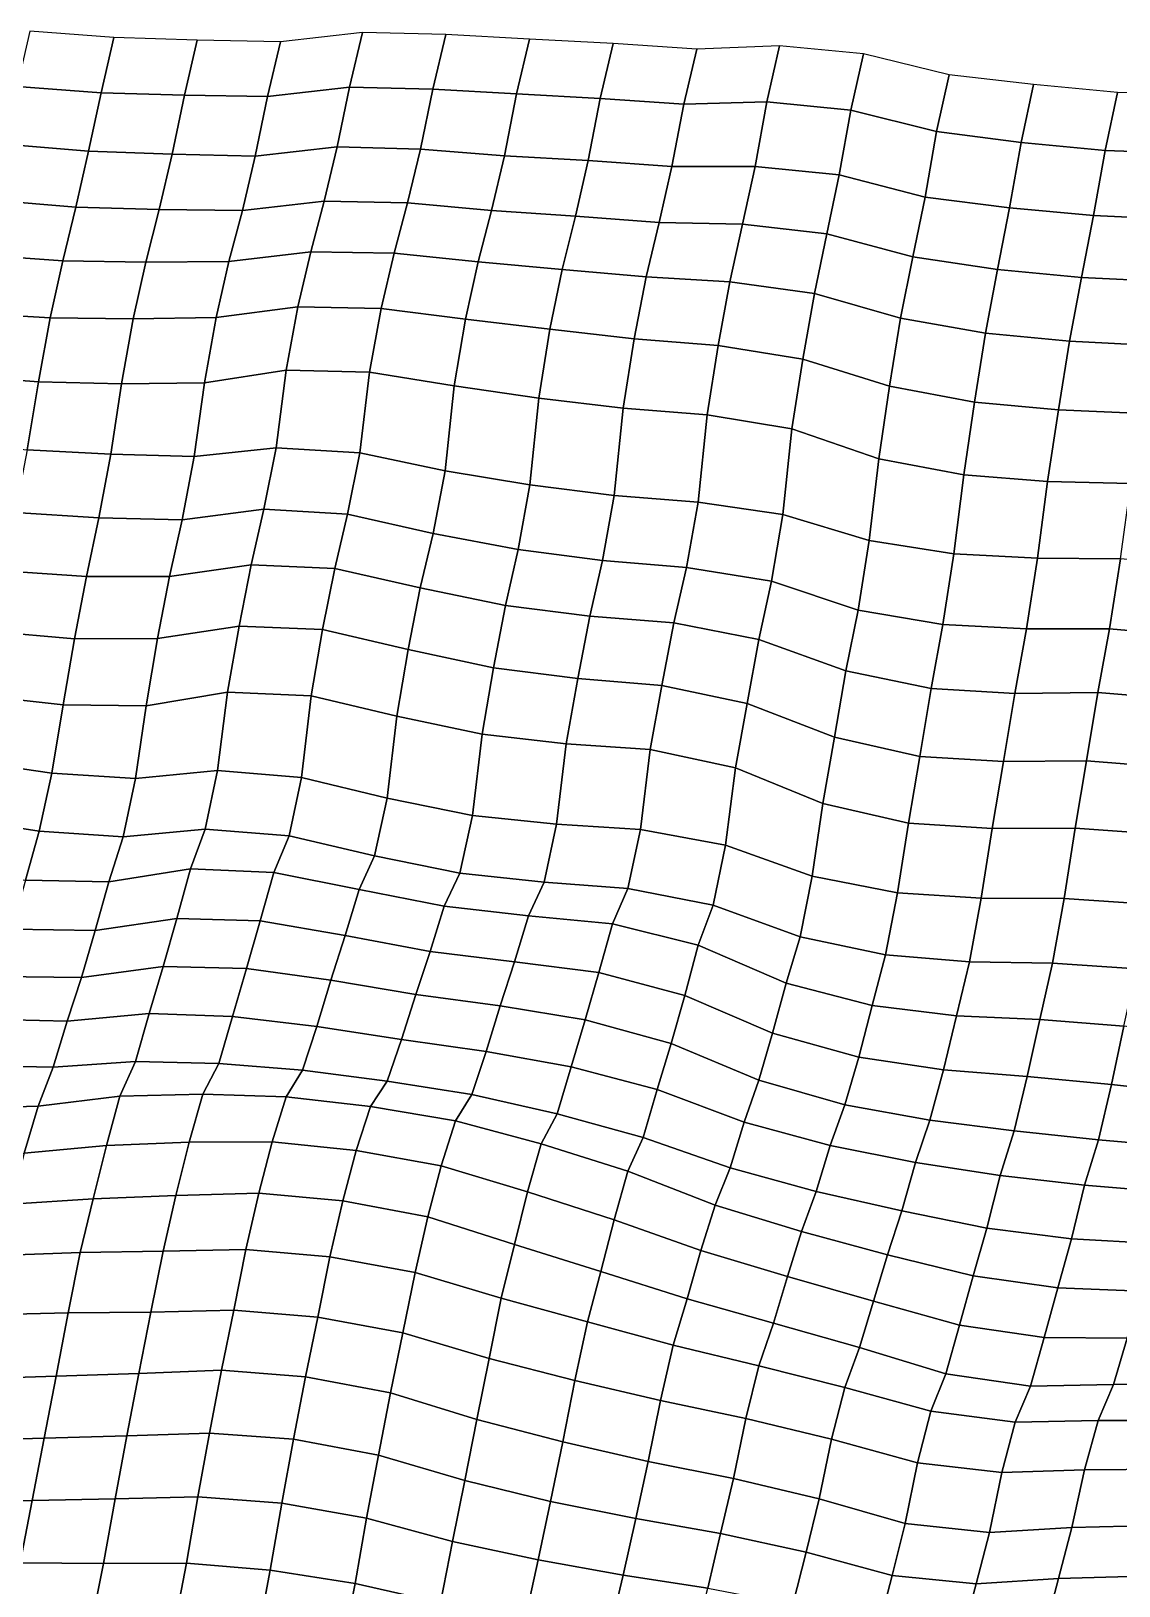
# Model space of a CAD drawing. Header units: metres. Extents: x -7.8 to 5.5, y -4.8 to 2.7.
# Drawn here: x 0.813 to 2.717, y -0.231 to 2.489 of the extents above; entities that cross this region are included whole.
import ezdxf

# ---------------------------------------------------------------- set-up
doc = ezdxf.new("R2010")
doc.units = ezdxf.units.M

msp = doc.modelspace()

# ---------------------------------------------------------------- linework, layer by layer
at = {"layer": 'C2'}
for points in [[(0.81152, 2.48943, -13.23538), (0.78904, 2.39262, -13.12531), (0.9358, 2.3814, -13.1055), (0.95829, 2.47809, -13.21567)], [(0.95829, 2.47809, -13.21567), (0.9358, 2.3814, -13.1055), (1.08168, 2.3772, -13.07938), (1.10418, 2.47378, -13.18965)], [(1.24991, 2.47079, -13.16245), (1.22728, 2.3752, -13.05129), (1.37063, 2.39122, -13.00703), (1.3932, 2.48725, -13.1178)], [(1.3932, 2.48725, -13.1178), (1.37063, 2.39122, -13.00703), (1.51637, 2.38812, -12.97993), (1.539, 2.48371, -13.09108)], [(1.539, 2.48371, -13.09108), (1.51637, 2.38812, -12.97993), (1.66281, 2.37942, -12.95785), (1.68537, 2.47556, -13.06852)], [(1.68537, 2.47556, -13.06852), (1.66281, 2.37942, -12.95785), (1.80913, 2.37171, -12.93489), (1.83169, 2.46785, -13.04555)], [(1.10418, 2.47378, -13.18965), (1.08168, 2.3772, -13.07938), (1.22728, 2.3752, -13.05129), (1.24991, 2.47079, -13.16245)], [(1.83169, 2.46785, -13.04555), (1.80913, 2.37171, -12.93489), (1.95573, 2.3618, -12.91389), (1.97831, 2.45772, -13.02476)], [(1.97831, 2.45772, -13.02476), (1.95573, 2.3618, -12.91389), (2.10063, 2.3654, -12.88078), (2.12295, 2.46341, -12.98977)], [(2.12295, 2.46341, -12.98977), (2.10063, 2.3654, -12.88078), (2.2478, 2.35088, -12.86393), (2.27, 2.44988, -12.97203)], [(2.27, 2.44988, -12.97203), (2.2478, 2.35088, -12.86393), (2.39781, 2.31361, -12.86749), (2.41994, 2.41316, -12.9751)], [(2.41994, 2.41316, -12.9751), (2.39781, 2.31361, -12.86749), (2.54556, 2.29448, -12.85478), (2.56747, 2.39578, -12.96081)], [(2.56747, 2.39578, -12.96081), (2.54556, 2.29448, -12.85478), (2.69267, 2.28039, -12.83753), (2.71452, 2.38225, -12.94307)], [(0.78904, 2.39262, -13.12531), (0.76713, 2.29132, -13.01928), (0.91401, 2.2791, -13.00036), (0.9358, 2.3814, -13.1055)], [(0.9358, 2.3814, -13.1055), (0.91401, 2.2791, -13.00036), (1.06001, 2.27391, -12.97512), (1.08168, 2.3772, -13.07938)], [(1.08168, 2.3772, -13.07938), (1.06001, 2.27391, -12.97512), (1.20578, 2.2706, -12.94822), (1.22728, 2.3752, -13.05129)], [(1.22728, 2.3752, -13.05129), (1.20578, 2.2706, -12.94822), (1.34909, 2.28694, -12.90366), (1.37063, 2.39122, -13.00703)], [(1.37063, 2.39122, -13.00703), (1.34909, 2.28694, -12.90366), (1.49498, 2.28264, -12.87764), (1.51637, 2.38812, -12.97993)], [(1.51637, 2.38812, -12.97993), (1.49498, 2.28264, -12.87764), (1.64175, 2.2713, -12.85793), (1.66281, 2.37942, -12.95785)], [(1.66281, 2.37942, -12.95785), (1.64175, 2.2713, -12.85793), (1.78816, 2.26293, -12.83556), (1.80913, 2.37171, -12.93489)], [(1.80913, 2.37171, -12.93489), (1.78816, 2.26293, -12.83556), (1.93482, 2.25247, -12.81506), (1.95573, 2.3618, -12.91389)], [(2.71452, 2.38225, -12.94307), (2.69267, 2.28039, -12.83753), (2.83865, 2.27543, -12.8121), (2.86033, 2.3786, -12.91646)], [(1.95573, 2.3618, -12.91389), (1.93482, 2.25247, -12.81506), (2.08017, 2.25245, -12.7852), (2.10063, 2.3654, -12.88078)], [(2.10063, 2.3654, -12.88078), (2.08017, 2.25245, -12.7852), (2.22736, 2.23782, -12.76844), (2.2478, 2.35088, -12.86393)], [(2.2478, 2.35088, -12.86393), (2.22736, 2.23782, -12.76844), (2.37755, 2.19912, -12.77329), (2.39781, 2.31361, -12.86749)], [(2.39781, 2.31361, -12.86749), (2.37755, 2.19912, -12.77329), (2.52524, 2.18043, -12.76018), (2.54556, 2.29448, -12.85478)], [(0.76713, 2.29132, -13.01928), (0.74475, 2.19374, -12.90989), (0.89162, 2.18164, -12.89087), (0.91401, 2.2791, -13.00036)], [(1.20578, 2.2706, -12.94822), (1.1831, 2.17544, -12.83666), (1.32638, 2.19201, -12.79191), (1.34909, 2.28694, -12.90366)], [(1.34909, 2.28694, -12.90366), (1.32638, 2.19201, -12.79191), (1.47215, 2.18869, -12.765), (1.49498, 2.28264, -12.87764)], [(2.54556, 2.29448, -12.85478), (2.52524, 2.18043, -12.76018), (2.6723, 2.16678, -12.74254), (2.69267, 2.28039, -12.83753)], [(0.91401, 2.2791, -13.00036), (0.89162, 2.18164, -12.89087), (1.03753, 2.17722, -12.86495), (1.06001, 2.27391, -12.97512)], [(1.06001, 2.27391, -12.97512), (1.03753, 2.17722, -12.86495), (1.1831, 2.17544, -12.83666), (1.20578, 2.2706, -12.94822)], [(1.49498, 2.28264, -12.87764), (1.47215, 2.18869, -12.765), (1.61913, 2.17571, -12.74677), (1.64175, 2.2713, -12.85793)], [(1.64175, 2.2713, -12.85793), (1.61913, 2.17571, -12.74677), (1.76575, 2.16558, -12.72598), (1.78816, 2.26293, -12.83556)], [(1.78816, 2.26293, -12.83556), (1.76575, 2.16558, -12.72598), (1.91247, 2.15468, -12.70587), (1.93482, 2.25247, -12.81506)], [(2.69267, 2.28039, -12.83753), (2.6723, 2.16678, -12.74254), (2.81852, 2.15984, -12.71889), (2.83865, 2.27543, -12.8121)], [(1.93482, 2.25247, -12.81506), (1.91247, 2.15468, -12.70587), (2.05821, 2.15158, -12.67877), (2.08017, 2.25245, -12.7852)], [(2.08017, 2.25245, -12.7852), (2.05821, 2.15158, -12.67877), (2.20567, 2.13475, -12.66399), (2.22736, 2.23782, -12.76844)], [(2.22736, 2.23782, -12.76844), (2.20567, 2.13475, -12.66399), (2.35608, 2.0943, -12.67041), (2.37755, 2.19912, -12.77329)], [(0.74475, 2.19374, -12.90989), (0.72218, 2.09771, -12.79913), (0.86879, 2.08769, -12.77823), (0.89162, 2.18164, -12.89087)], [(0.89162, 2.18164, -12.89087), (0.86879, 2.08769, -12.77823), (1.01443, 2.08536, -12.75044), (1.03753, 2.17722, -12.86495)], [(1.03753, 2.17722, -12.86495), (1.01443, 2.08536, -12.75044), (1.15964, 2.08655, -12.71949), (1.1831, 2.17544, -12.83666)], [(1.1831, 2.17544, -12.83666), (1.15964, 2.08655, -12.71949), (1.30292, 2.10311, -12.67474), (1.32638, 2.19201, -12.79191)], [(1.32638, 2.19201, -12.79191), (1.30292, 2.10311, -12.67474), (1.44854, 2.10101, -12.64674), (1.47215, 2.18869, -12.765)], [(1.47215, 2.18869, -12.765), (1.44854, 2.10101, -12.64674), (1.59577, 2.08593, -12.63039), (1.61913, 2.17571, -12.74677)], [(2.37755, 2.19912, -12.77329), (2.35608, 2.0943, -12.67041), (2.50417, 2.07242, -12.66016), (2.52524, 2.18043, -12.76018)], [(2.52524, 2.18043, -12.76018), (2.50417, 2.07242, -12.66016), (2.65128, 2.05833, -12.64292), (2.6723, 2.16678, -12.74254)], [(1.61913, 2.17571, -12.74677), (1.59577, 2.08593, -12.63039), (1.74282, 2.0724, -12.61265), (1.76575, 2.16558, -12.72598)], [(1.76575, 2.16558, -12.72598), (1.74282, 2.0724, -12.61265), (1.88981, 2.0593, -12.59452), (1.91247, 2.15468, -12.70587)], [(1.91247, 2.15468, -12.70587), (1.88981, 2.0593, -12.59452), (2.03621, 2.05093, -12.57214), (2.05821, 2.15158, -12.67877)], [(2.05821, 2.15158, -12.67877), (2.03621, 2.05093, -12.57214), (2.18417, 2.03015, -12.56091), (2.20567, 2.13475, -12.66399)], [(2.6723, 2.16678, -12.74254), (2.65128, 2.05833, -12.64292), (2.79753, 2.05117, -12.61946), (2.81852, 2.15984, -12.71889)], [(2.20567, 2.13475, -12.66399), (2.18417, 2.03015, -12.56091), (2.33489, 1.98717, -12.5696), (2.35608, 2.0943, -12.67041)], [(0.72218, 2.09771, -12.79913), (0.70026, 1.99651, -12.693), (0.84674, 1.98748, -12.67122), (0.86879, 2.08769, -12.77823)], [(1.15964, 2.08655, -12.71949), (1.13735, 1.98821, -12.6108), (1.28038, 2.00686, -12.56417), (1.30292, 2.10311, -12.67474)], [(1.30292, 2.10311, -12.67474), (1.28038, 2.00686, -12.56417), (1.42605, 2.00431, -12.53657), (1.44854, 2.10101, -12.64674)], [(1.44854, 2.10101, -12.64674), (1.42605, 2.00431, -12.53657), (1.57378, 1.98528, -12.52376), (1.59577, 2.08593, -12.63039)], [(0.86879, 2.08769, -12.77823), (0.84674, 1.98748, -12.67122), (0.99227, 1.98603, -12.64263), (1.01443, 2.08536, -12.75044)], [(1.01443, 2.08536, -12.75044), (0.99227, 1.98603, -12.64263), (1.13735, 1.98821, -12.6108), (1.15964, 2.08655, -12.71949)], [(1.59577, 2.08593, -12.63039), (1.57378, 1.98528, -12.52376), (1.72134, 1.96769, -12.50967), (1.74282, 2.0724, -12.61265)], [(1.74282, 2.0724, -12.61265), (1.72134, 1.96769, -12.50967), (1.86874, 1.95129, -12.4945), (1.88981, 2.0593, -12.59452)], [(2.35608, 2.0943, -12.67041), (2.33489, 1.98717, -12.5696), (2.48351, 1.96111, -12.56311), (2.50417, 2.07242, -12.66016)], [(2.50417, 2.07242, -12.66016), (2.48351, 1.96111, -12.56311), (2.63065, 1.94681, -12.54606), (2.65128, 2.05833, -12.64292)], [(1.88981, 2.0593, -12.59452), (1.86874, 1.95129, -12.4945), (2.01557, 1.93952, -12.47518), (2.03621, 2.05093, -12.57214)], [(2.03621, 2.05093, -12.57214), (2.01557, 1.93952, -12.47518), (2.1639, 1.91566, -12.46671), (2.18417, 2.03015, -12.56091)], [(2.65128, 2.05833, -12.64292), (2.63065, 1.94681, -12.54606), (2.77693, 1.93943, -12.5228), (2.79753, 2.05117, -12.61946)], [(2.18417, 2.03015, -12.56091), (2.1639, 1.91566, -12.46671), (2.31518, 1.86829, -12.47935), (2.33489, 1.98717, -12.5696)], [(0.70026, 1.99651, -12.693), (0.6794, 1.88675, -12.59456), (0.82616, 1.87552, -12.57475), (0.84674, 1.98748, -12.67122)], [(0.84674, 1.98748, -12.67122), (0.82616, 1.87552, -12.57475), (0.97189, 1.87253, -12.54755), (0.99227, 1.98603, -12.64263)], [(0.99227, 1.98603, -12.64263), (0.97189, 1.87253, -12.54755), (1.11702, 1.87427, -12.5161), (1.13735, 1.98821, -12.6108)], [(1.13735, 1.98821, -12.6108), (1.11702, 1.87427, -12.5161), (1.2596, 1.89644, -12.46632), (1.28038, 2.00686, -12.56417)], [(1.28038, 2.00686, -12.56417), (1.2596, 1.89644, -12.46632), (1.40544, 1.89257, -12.43991), (1.42605, 2.00431, -12.53657)], [(1.42605, 2.00431, -12.53657), (1.40544, 1.89257, -12.43991), (1.55381, 1.86849, -12.43163), (1.57378, 1.98528, -12.52376)], [(2.33489, 1.98717, -12.5696), (2.31518, 1.86829, -12.47935), (2.46406, 1.84014, -12.47472), (2.48351, 1.96111, -12.56311)], [(1.57378, 1.98528, -12.52376), (1.55381, 1.86849, -12.43163), (1.70186, 1.84693, -12.42109), (1.72134, 1.96769, -12.50967)], [(1.72134, 1.96769, -12.50967), (1.70186, 1.84693, -12.42109), (1.84938, 1.82955, -12.40681), (1.86874, 1.95129, -12.4945)], [(2.48351, 1.96111, -12.56311), (2.46406, 1.84014, -12.47472), (2.6111, 1.82661, -12.45698), (2.63065, 1.94681, -12.54606)], [(1.86874, 1.95129, -12.4945), (1.84938, 1.82955, -12.40681), (1.9962, 1.81789, -12.38739), (2.01557, 1.93952, -12.47518)], [(2.01557, 1.93952, -12.47518), (1.9962, 1.81789, -12.38739), (2.14463, 1.79326, -12.37961), (2.1639, 1.91566, -12.46671)], [(2.63065, 1.94681, -12.54606), (2.6111, 1.82661, -12.45698), (2.75724, 1.82032, -12.43274), (2.77693, 1.93943, -12.5228)], [(2.1639, 1.91566, -12.46671), (2.14463, 1.79326, -12.37961), (2.2965, 1.74116, -12.39649), (2.31518, 1.86829, -12.47935)], [(0.6794, 1.88675, -12.59456), (0.65924, 1.77149, -12.50105), (0.80645, 1.75663, -12.48449), (0.82616, 1.87552, -12.57475)], [(1.11702, 1.87427, -12.5161), (1.09859, 1.74516, -12.43502), (1.24205, 1.7603, -12.39154), (1.2596, 1.89644, -12.46632)], [(1.2596, 1.89644, -12.46632), (1.24205, 1.7603, -12.39154), (1.38852, 1.75138, -12.36966), (1.40544, 1.89257, -12.43991)], [(1.40544, 1.89257, -12.43991), (1.38852, 1.75138, -12.36966), (1.53776, 1.72027, -12.3677), (1.55381, 1.86849, -12.43163)], [(0.82616, 1.87552, -12.57475), (0.80645, 1.75663, -12.48449), (0.95274, 1.74914, -12.46133), (0.97189, 1.87253, -12.54755)], [(0.97189, 1.87253, -12.54755), (0.95274, 1.74914, -12.46133), (1.09859, 1.74516, -12.43502), (1.11702, 1.87427, -12.5161)], [(1.55381, 1.86849, -12.43163), (1.53776, 1.72027, -12.3677), (1.68621, 1.69553, -12.36002), (1.70186, 1.84693, -12.42109)], [(2.31518, 1.86829, -12.47935), (2.2965, 1.74116, -12.39649), (2.44537, 1.71302, -12.39186), (2.46406, 1.84014, -12.47472)], [(1.70186, 1.84693, -12.42109), (1.68621, 1.69553, -12.36002), (1.83389, 1.67694, -12.34682), (1.84938, 1.82955, -12.40681)], [(1.84938, 1.82955, -12.40681), (1.83389, 1.67694, -12.34682), (1.9807, 1.66528, -12.32741), (1.9962, 1.81789, -12.38739)], [(2.46406, 1.84014, -12.47472), (2.44537, 1.71302, -12.39186), (2.59214, 1.70168, -12.37215), (2.6111, 1.82661, -12.45698)], [(2.6111, 1.82661, -12.45698), (2.59214, 1.70168, -12.37215), (2.73795, 1.69803, -12.34554), (2.75724, 1.82032, -12.43274)], [(1.9962, 1.81789, -12.38739), (1.9807, 1.66528, -12.32741), (2.12876, 1.64361, -12.31697), (2.14463, 1.79326, -12.37961)], [(2.14463, 1.79326, -12.37961), (2.12876, 1.64361, -12.31697), (2.27984, 1.59789, -12.32812), (2.2965, 1.74116, -12.39649)], [(0.80645, 1.75663, -12.48449), (0.78558, 1.64698, -12.38595), (0.93206, 1.63795, -12.36417), (0.95274, 1.74914, -12.46133)], [(0.95274, 1.74914, -12.46133), (0.93206, 1.63795, -12.36417), (1.07784, 1.63452, -12.33736), (1.09859, 1.74516, -12.43502)], [(1.09859, 1.74516, -12.43502), (1.07784, 1.63452, -12.33736), (1.22091, 1.65284, -12.29103), (1.24205, 1.7603, -12.39154)], [(1.24205, 1.7603, -12.39154), (1.22091, 1.65284, -12.29103), (1.36735, 1.64414, -12.26896), (1.38852, 1.75138, -12.36966)], [(1.38852, 1.75138, -12.36966), (1.36735, 1.64414, -12.26896), (1.51689, 1.61061, -12.26916), (1.53776, 1.72027, -12.3677)], [(2.2965, 1.74116, -12.39649), (2.27984, 1.59789, -12.32812), (2.42806, 1.57491, -12.31886), (2.44537, 1.71302, -12.39186)], [(1.53776, 1.72027, -12.3677), (1.51689, 1.61061, -12.26916), (1.66577, 1.58247, -12.26454), (1.68621, 1.69553, -12.36002)], [(1.68621, 1.69553, -12.36002), (1.66577, 1.58247, -12.26454), (1.8135, 1.56344, -12.25173), (1.83389, 1.67694, -12.34682)], [(2.44537, 1.71302, -12.39186), (2.42806, 1.57491, -12.31886), (2.57435, 1.56741, -12.2957), (2.59214, 1.70168, -12.37215)], [(2.59214, 1.70168, -12.37215), (2.57435, 1.56741, -12.2957), (2.71986, 1.56618, -12.26692), (2.73795, 1.69803, -12.34554)], [(1.83389, 1.67694, -12.34682), (1.8135, 1.56344, -12.25173), (1.96041, 1.551, -12.23301), (1.9807, 1.66528, -12.32741)], [(1.9807, 1.66528, -12.32741), (1.96041, 1.551, -12.23301), (2.10879, 1.52681, -12.22484), (2.12876, 1.64361, -12.31697)], [(0.78558, 1.64698, -12.38595), (0.76371, 1.54534, -12.28022), (0.9103, 1.53543, -12.25923), (0.93206, 1.63795, -12.36417)], [(0.93206, 1.63795, -12.36417), (0.9103, 1.53543, -12.25923), (1.05566, 1.53541, -12.22936), (1.07784, 1.63452, -12.33736)], [(1.07784, 1.63452, -12.33736), (1.05566, 1.53541, -12.22936), (1.19851, 1.55538, -12.18155), (1.22091, 1.65284, -12.29103)], [(1.22091, 1.65284, -12.29103), (1.19851, 1.55538, -12.18155), (1.34464, 1.54921, -12.15721), (1.36735, 1.64414, -12.26896)], [(1.36735, 1.64414, -12.26896), (1.34464, 1.54921, -12.15721), (1.49421, 1.51546, -12.15761), (1.51689, 1.61061, -12.26916)], [(2.12876, 1.64361, -12.31697), (2.10879, 1.52681, -12.22484), (2.26048, 1.47615, -12.24043), (2.27984, 1.59789, -12.32812)], [(1.51689, 1.61061, -12.26916), (1.49421, 1.51546, -12.15761), (1.64343, 1.48457, -12.15545), (1.66577, 1.58247, -12.26454)], [(1.66577, 1.58247, -12.26454), (1.64343, 1.48457, -12.15545), (1.79114, 1.46576, -12.14245), (1.8135, 1.56344, -12.25173)], [(2.27984, 1.59789, -12.32812), (2.26048, 1.47615, -12.24043), (2.40898, 1.45097, -12.23314), (2.42806, 1.57491, -12.31886)], [(1.05566, 1.53541, -12.22936), (1.03469, 1.42652, -12.13013), (1.17734, 1.44814, -12.08084), (1.19851, 1.55538, -12.18155)], [(1.19851, 1.55538, -12.18155), (1.17734, 1.44814, -12.08084), (1.32341, 1.44241, -12.0561), (1.34464, 1.54921, -12.15721)], [(1.8135, 1.56344, -12.25173), (1.79114, 1.46576, -12.14245), (1.93796, 1.45398, -12.12313), (1.96041, 1.551, -12.23301)], [(1.96041, 1.551, -12.23301), (1.93796, 1.45398, -12.12313), (2.08695, 1.42496, -12.1193), (2.10879, 1.52681, -12.22484)], [(2.42806, 1.57491, -12.31886), (2.40898, 1.45097, -12.23314), (2.55526, 1.44359, -12.20988), (2.57435, 1.56741, -12.2957)], [(2.57435, 1.56741, -12.2957), (2.55526, 1.44359, -12.20988), (2.70057, 1.44389, -12.17972), (2.71986, 1.56618, -12.26692)], [(2.71986, 1.56618, -12.26692), (2.70057, 1.44389, -12.17972), (2.84755, 1.43091, -12.16149), (2.86695, 1.55232, -12.24948)], [(0.76371, 1.54534, -12.28022), (0.74246, 1.43876, -12.17892), (0.88938, 1.42621, -12.16029), (0.9103, 1.53543, -12.25923)], [(0.9103, 1.53543, -12.25923), (0.88938, 1.42621, -12.16029), (1.03469, 1.42652, -12.13013), (1.05566, 1.53541, -12.22936)], [(1.34464, 1.54921, -12.15721), (1.32341, 1.44241, -12.0561), (1.47313, 1.40756, -12.0575), (1.49421, 1.51546, -12.15761)], [(2.10879, 1.52681, -12.22484), (2.08695, 1.42496, -12.1193), (2.23917, 1.37001, -12.13873), (2.26048, 1.47615, -12.24043)], [(1.49421, 1.51546, -12.15761), (1.47313, 1.40756, -12.0575), (1.62252, 1.37524, -12.05662), (1.64343, 1.48457, -12.15545)], [(1.64343, 1.48457, -12.15545), (1.62252, 1.37524, -12.05662), (1.77019, 1.35676, -12.04332), (1.79114, 1.46576, -12.14245)], [(2.26048, 1.47615, -12.24043), (2.23917, 1.37001, -12.13873), (2.38839, 1.33911, -12.13657), (2.40898, 1.45097, -12.23314)], [(1.03469, 1.42652, -12.13013), (1.01483, 1.30884, -12.03879), (1.15719, 1.33277, -11.98743), (1.17734, 1.44814, -12.08084)], [(1.17734, 1.44814, -12.08084), (1.15719, 1.33277, -11.98743), (1.30334, 1.32638, -11.96328), (1.32341, 1.44241, -12.0561)], [(1.32341, 1.44241, -12.0561), (1.30334, 1.32638, -11.96328), (1.45314, 1.29087, -11.96527), (1.47313, 1.40756, -12.0575)], [(1.79114, 1.46576, -12.14245), (1.77019, 1.35676, -12.04332), (1.91705, 1.34465, -12.0243), (1.93796, 1.45398, -12.12313)], [(1.93796, 1.45398, -12.12313), (1.91705, 1.34465, -12.0243), (2.06638, 1.31288, -12.02293), (2.08695, 1.42496, -12.1193)], [(2.40898, 1.45097, -12.23314), (2.38839, 1.33911, -12.13657), (2.53479, 1.33074, -12.1142), (2.55526, 1.44359, -12.20988)], [(2.55526, 1.44359, -12.20988), (2.53479, 1.33074, -12.1142), (2.67994, 1.33237, -12.08286), (2.70057, 1.44389, -12.17972)], [(2.70057, 1.44389, -12.17972), (2.67994, 1.33237, -12.08286), (2.82688, 1.31971, -12.06433), (2.84755, 1.43091, -12.16149)], [(0.74246, 1.43876, -12.17892), (0.72186, 1.32691, -12.08235), (0.86928, 1.3104, -12.06728), (0.88938, 1.42621, -12.16029)], [(0.88938, 1.42621, -12.16029), (0.86928, 1.3104, -12.06728), (1.01483, 1.30884, -12.03879), (1.03469, 1.42652, -12.13013)], [(2.08695, 1.42496, -12.1193), (2.06638, 1.31288, -12.02293), (2.21912, 1.25387, -12.04601), (2.23917, 1.37001, -12.13873)], [(1.47313, 1.40756, -12.0575), (1.45314, 1.29087, -11.96527), (1.60245, 1.25921, -11.9638), (1.62252, 1.37524, -12.05662)], [(1.62252, 1.37524, -12.05662), (1.60245, 1.25921, -11.9638), (1.74988, 1.2426, -11.94882), (1.77019, 1.35676, -12.04332)], [(2.23917, 1.37001, -12.13873), (2.21912, 1.25387, -12.04601), (2.36866, 1.22034, -12.04622), (2.38839, 1.33911, -12.13657)], [(1.77019, 1.35676, -12.04332), (1.74988, 1.2426, -11.94882), (1.8965, 1.23247, -11.92803), (1.91705, 1.34465, -12.0243)], [(1.91705, 1.34465, -12.0243), (1.8965, 1.23247, -11.92803), (2.04584, 1.20059, -11.92676), (2.06638, 1.31288, -12.02293)], [(2.38839, 1.33911, -12.13657), (2.36866, 1.22034, -12.04622), (2.51511, 1.21164, -12.02414), (2.53479, 1.33074, -12.1142)], [(0.72186, 1.32691, -12.08235), (0.70153, 1.21296, -11.98766), (0.84962, 1.19108, -11.97741), (0.86928, 1.3104, -12.06728)], [(0.86928, 1.3104, -12.06728), (0.84962, 1.19108, -11.97741), (0.99611, 1.18205, -11.95563), (1.01483, 1.30884, -12.03879)], [(1.01483, 1.30884, -12.03879), (0.99611, 1.18205, -11.95563), (1.13975, 1.19576, -11.91344), (1.15719, 1.33277, -11.98743)], [(1.15719, 1.33277, -11.98743), (1.13975, 1.19576, -11.91344), (1.2866, 1.18376, -11.89433), (1.30334, 1.32638, -11.96328)], [(1.30334, 1.32638, -11.96328), (1.2866, 1.18376, -11.89433), (1.43649, 1.14749, -11.897), (1.45314, 1.29087, -11.96527)], [(2.06638, 1.31288, -12.02293), (2.04584, 1.20059, -11.92676), (2.19903, 1.13795, -11.95309), (2.21912, 1.25387, -12.04601)], [(2.53479, 1.33074, -12.1142), (2.51511, 1.21164, -12.02414), (2.6603, 1.21293, -11.99309), (2.67994, 1.33237, -12.08286)], [(2.67994, 1.33237, -12.08286), (2.6603, 1.21293, -11.99309), (2.80714, 1.20105, -11.97388), (2.82688, 1.31971, -12.06433)], [(1.45314, 1.29087, -11.96527), (1.43649, 1.14749, -11.897), (1.58568, 1.11682, -11.89464), (1.60245, 1.25921, -11.9638)], [(1.60245, 1.25921, -11.9638), (1.58568, 1.11682, -11.89464), (1.73292, 1.10174, -11.87829), (1.74988, 1.2426, -11.94882)], [(2.21912, 1.25387, -12.04601), (2.19903, 1.13795, -11.95309), (2.34865, 1.10387, -11.95379), (2.36866, 1.22034, -12.04622)], [(1.74988, 1.2426, -11.94882), (1.73292, 1.10174, -11.87829), (1.87946, 1.09227, -11.8569), (1.8965, 1.23247, -11.92803)], [(1.8965, 1.23247, -11.92803), (1.87946, 1.09227, -11.8569), (2.02823, 1.0649, -11.85159), (2.04584, 1.20059, -11.92676)], [(0.70153, 1.21296, -11.98766), (0.6795, 1.11265, -11.88074), (0.82774, 1.08955, -11.87158), (0.84962, 1.19108, -11.97741)], [(2.04584, 1.20059, -11.92676), (2.02823, 1.0649, -11.85159), (2.18032, 1.01104, -11.87003), (2.19903, 1.13795, -11.95309)], [(2.36866, 1.22034, -12.04622), (2.34865, 1.10387, -11.95379), (2.49521, 1.09418, -11.9326), (2.51511, 1.21164, -12.02414)], [(2.51511, 1.21164, -12.02414), (2.49521, 1.09418, -11.9326), (2.64045, 1.09515, -11.90185), (2.6603, 1.21293, -11.99309)], [(2.6603, 1.21293, -11.99309), (2.64045, 1.09515, -11.90185), (2.78718, 1.08414, -11.88185), (2.80714, 1.20105, -11.97388)], [(0.84962, 1.19108, -11.97741), (0.82774, 1.08955, -11.87158), (0.97431, 1.07986, -11.85039), (0.99611, 1.18205, -11.95563)], [(0.99611, 1.18205, -11.95563), (0.97431, 1.07986, -11.85039), (1.11797, 1.09335, -11.8084), (1.13975, 1.19576, -11.91344)], [(1.13975, 1.19576, -11.91344), (1.11797, 1.09335, -11.8084), (1.26484, 1.08125, -11.78938), (1.2866, 1.18376, -11.89433)], [(1.2866, 1.18376, -11.89433), (1.26484, 1.08125, -11.78938), (1.41456, 1.04629, -11.79087), (1.43649, 1.14749, -11.897)], [(1.43649, 1.14749, -11.897), (1.41456, 1.04629, -11.79087), (1.56366, 1.01639, -11.78782), (1.58568, 1.11682, -11.89464)], [(1.58568, 1.11682, -11.89464), (1.56366, 1.01639, -11.78782), (1.71101, 1.00044, -11.77225), (1.73292, 1.10174, -11.87829)], [(2.19903, 1.13795, -11.95309), (2.18032, 1.01104, -11.87003), (2.32937, 0.98147, -11.86669), (2.34865, 1.10387, -11.95379)], [(0.6795, 1.11265, -11.88074), (0.65592, 1.02463, -11.76278), (0.80384, 1.00418, -11.75125), (0.82774, 1.08955, -11.87158)], [(0.82774, 1.08955, -11.87158), (0.80384, 1.00418, -11.75125), (0.94962, 1.00075, -11.72444), (0.97431, 1.07986, -11.85039)], [(0.97431, 1.07986, -11.85039), (0.94962, 1.00075, -11.72444), (1.09209, 1.0238, -11.67387), (1.11797, 1.09335, -11.8084)], [(1.11797, 1.09335, -11.8084), (1.09209, 1.0238, -11.67387), (1.23826, 1.01729, -11.64982), (1.26484, 1.08125, -11.78938)], [(1.73292, 1.10174, -11.87829), (1.71101, 1.00044, -11.77225), (1.85775, 0.98932, -11.75235), (1.87946, 1.09227, -11.8569)], [(1.87946, 1.09227, -11.8569), (1.85775, 0.98932, -11.75235), (2.00679, 0.95986, -11.74891), (2.02823, 1.0649, -11.85159)], [(2.34865, 1.10387, -11.95379), (2.32937, 0.98147, -11.86669), (2.4759, 0.97211, -11.84521), (2.49521, 1.09418, -11.9326)], [(2.49521, 1.09418, -11.9326), (2.4759, 0.97211, -11.84521), (2.62126, 0.97209, -11.81534), (2.64045, 1.09515, -11.90185)], [(2.64045, 1.09515, -11.90185), (2.62126, 0.97209, -11.81534), (2.76785, 0.96218, -11.79435), (2.78718, 1.08414, -11.88185)], [(1.26484, 1.08125, -11.78938), (1.23826, 1.01729, -11.64982), (1.38734, 0.9875, -11.64668), (1.41456, 1.04629, -11.79087)], [(2.02823, 1.0649, -11.85159), (2.00679, 0.95986, -11.74891), (2.15906, 0.90457, -11.76864), (2.18032, 1.01104, -11.87003)], [(1.41456, 1.04629, -11.79087), (1.38734, 0.9875, -11.64668), (1.53636, 0.95815, -11.64314), (1.56366, 1.01639, -11.78782)], [(0.94962, 1.00075, -11.72444), (0.92566, 0.91581, -11.60372), (1.06835, 0.9371, -11.55472), (1.09209, 1.0238, -11.67387)], [(1.09209, 1.0238, -11.67387), (1.06835, 0.9371, -11.55472), (1.21426, 0.93268, -11.5288), (1.23826, 1.01729, -11.64982)], [(1.23826, 1.01729, -11.64982), (1.21426, 0.93268, -11.5288), (1.36283, 0.90696, -11.52201), (1.38734, 0.9875, -11.64668)], [(1.56366, 1.01639, -11.78782), (1.53636, 0.95815, -11.64314), (1.68383, 0.94121, -11.62846), (1.71101, 1.00044, -11.77225)], [(2.18032, 1.01104, -11.87003), (2.15906, 0.90457, -11.76864), (2.30832, 0.87335, -11.76677), (2.32937, 0.98147, -11.86669)], [(0.80384, 1.00418, -11.75125), (0.78001, 0.91814, -11.63151), (0.92566, 0.91581, -11.60372), (0.94962, 1.00075, -11.72444)], [(1.38734, 0.9875, -11.64668), (1.36283, 0.90696, -11.52201), (1.51163, 0.87936, -11.51689), (1.53636, 0.95815, -11.64314)], [(1.71101, 1.00044, -11.77225), (1.68383, 0.94121, -11.62846), (1.83093, 0.92723, -11.61111), (1.85775, 0.98932, -11.75235)], [(1.85775, 0.98932, -11.75235), (1.83093, 0.92723, -11.61111), (1.98089, 0.89041, -11.61428), (2.00679, 0.95986, -11.74891)], [(2.32937, 0.98147, -11.86669), (2.30832, 0.87335, -11.76677), (2.4552, 0.86114, -11.74785), (2.4759, 0.97211, -11.84521)], [(1.53636, 0.95815, -11.64314), (1.51163, 0.87936, -11.51689), (1.65927, 0.8611, -11.5034), (1.68383, 0.94121, -11.62846)], [(2.00679, 0.95986, -11.74891), (1.98089, 0.89041, -11.61428), (2.13459, 0.8237, -11.64426), (2.15906, 0.90457, -11.76864)], [(2.4759, 0.97211, -11.84521), (2.4552, 0.86114, -11.74785), (2.60087, 0.85859, -11.72026), (2.62126, 0.97209, -11.81534)], [(2.62126, 0.97209, -11.81534), (2.60087, 0.85859, -11.72026), (2.74746, 0.84868, -11.69926), (2.76785, 0.96218, -11.79435)], [(0.92566, 0.91581, -11.60372), (0.90136, 0.83362, -11.48053), (1.04432, 0.85271, -11.43351), (1.06835, 0.9371, -11.55472)], [(1.06835, 0.9371, -11.55472), (1.04432, 0.85271, -11.43351), (1.19008, 0.8495, -11.4065), (1.21426, 0.93268, -11.5288)], [(1.21426, 0.93268, -11.5288), (1.19008, 0.8495, -11.4065), (1.33798, 0.82916, -11.39488), (1.36283, 0.90696, -11.52201)], [(1.68383, 0.94121, -11.62846), (1.65927, 0.8611, -11.5034), (1.80698, 0.84229, -11.49039), (1.83093, 0.92723, -11.61111)], [(1.83093, 0.92723, -11.61111), (1.80698, 0.84229, -11.49039), (1.95732, 0.80239, -11.49632), (1.98089, 0.89041, -11.61428)], [(0.78001, 0.91814, -11.63151), (0.75577, 0.83551, -11.50872), (0.90136, 0.83362, -11.48053), (0.92566, 0.91581, -11.60372)], [(1.36283, 0.90696, -11.52201), (1.33798, 0.82916, -11.39488), (1.48646, 0.80409, -11.38749), (1.51163, 0.87936, -11.51689)], [(2.15906, 0.90457, -11.76864), (2.13459, 0.8237, -11.64426), (2.28486, 0.78435, -11.6497), (2.30832, 0.87335, -11.76677)], [(1.51163, 0.87936, -11.51689), (1.48646, 0.80409, -11.38749), (1.63429, 0.78429, -11.37538), (1.65927, 0.8611, -11.5034)], [(1.98089, 0.89041, -11.61428), (1.95732, 0.80239, -11.49632), (2.11093, 0.73635, -11.52571), (2.13459, 0.8237, -11.64426)], [(2.30832, 0.87335, -11.76677), (2.28486, 0.78435, -11.6497), (2.43247, 0.76631, -11.636), (2.4552, 0.86114, -11.74785)], [(0.90136, 0.83362, -11.48053), (0.87634, 0.75714, -11.35221), (1.02003, 0.77041, -11.31042), (1.04432, 0.85271, -11.43351)], [(1.04432, 0.85271, -11.43351), (1.02003, 0.77041, -11.31042), (1.16604, 0.76522, -11.28519), (1.19008, 0.8495, -11.4065)], [(1.19008, 0.8495, -11.4065), (1.16604, 0.76522, -11.28519), (1.31358, 0.74774, -11.271), (1.33798, 0.82916, -11.39488)], [(1.65927, 0.8611, -11.5034), (1.63429, 0.78429, -11.37538), (1.78274, 0.75955, -11.3677), (1.80698, 0.84229, -11.49039)], [(2.4552, 0.86114, -11.74785), (2.43247, 0.76631, -11.636), (2.5786, 0.76014, -11.61166), (2.60087, 0.85859, -11.72026)], [(2.60087, 0.85859, -11.72026), (2.5786, 0.76014, -11.61166), (2.72544, 0.74825, -11.59244), (2.74746, 0.84868, -11.69926)], [(0.75577, 0.83551, -11.50872), (0.73057, 0.76046, -11.37912), (0.87634, 0.75714, -11.35221), (0.90136, 0.83362, -11.48053)], [(1.33798, 0.82916, -11.39488), (1.31358, 0.74774, -11.271), (1.46174, 0.7253, -11.26125), (1.48646, 0.80409, -11.38749)], [(1.80698, 0.84229, -11.49039), (1.78274, 0.75955, -11.3677), (1.93328, 0.71811, -11.375), (1.95732, 0.80239, -11.49632)], [(2.13459, 0.8237, -11.64426), (2.11093, 0.73635, -11.52571), (2.26155, 0.69425, -11.53361), (2.28486, 0.78435, -11.6497)], [(1.48646, 0.80409, -11.38749), (1.46174, 0.7253, -11.26125), (1.60973, 0.70419, -11.25031), (1.63429, 0.78429, -11.37538)], [(1.95732, 0.80239, -11.49632), (1.93328, 0.71811, -11.375), (2.08662, 0.65426, -11.40242), (2.11093, 0.73635, -11.52571)], [(0.87634, 0.75714, -11.35221), (0.85179, 0.67692, -11.22725), (0.99594, 0.68657, -11.18871), (1.02003, 0.77041, -11.31042)], [(1.02003, 0.77041, -11.31042), (0.99594, 0.68657, -11.18871), (1.14173, 0.68303, -11.162), (1.16604, 0.76522, -11.28519)], [(1.16604, 0.76522, -11.28519), (1.14173, 0.68303, -11.162), (1.28851, 0.6717, -11.14229), (1.31358, 0.74774, -11.271)], [(1.63429, 0.78429, -11.37538), (1.60973, 0.70419, -11.25031), (1.75848, 0.67703, -11.2448), (1.78274, 0.75955, -11.3677)], [(2.28486, 0.78435, -11.6497), (2.26155, 0.69425, -11.53361), (2.40968, 0.67203, -11.52366), (2.43247, 0.76631, -11.636)], [(2.43247, 0.76631, -11.636), (2.40968, 0.67203, -11.52366), (2.55651, 0.66026, -11.50435), (2.5786, 0.76014, -11.61166)], [(0.73057, 0.76046, -11.37912), (0.70612, 0.67947, -11.25485), (0.85179, 0.67692, -11.22725), (0.87634, 0.75714, -11.35221)], [(1.31358, 0.74774, -11.271), (1.28851, 0.6717, -11.14229), (1.43632, 0.65201, -11.13007), (1.46174, 0.7253, -11.26125)], [(1.78274, 0.75955, -11.3677), (1.75848, 0.67703, -11.2448), (1.90874, 0.63779, -11.25014), (1.93328, 0.71811, -11.375)], [(2.11093, 0.73635, -11.52571), (2.08662, 0.65426, -11.40242), (2.23737, 0.61107, -11.41131), (2.26155, 0.69425, -11.53361)], [(2.5786, 0.76014, -11.61166), (2.55651, 0.66026, -11.50435), (2.70357, 0.64661, -11.48671), (2.72544, 0.74825, -11.59244)], [(2.72544, 0.74825, -11.59244), (2.70357, 0.64661, -11.48671), (2.85099, 0.63011, -11.47163), (2.8732, 0.729, -11.57983)], [(1.46174, 0.7253, -11.26125), (1.43632, 0.65201, -11.13007), (1.58458, 0.62881, -11.12101), (1.60973, 0.70419, -11.25031)], [(1.93328, 0.71811, -11.375), (1.90874, 0.63779, -11.25014), (2.06128, 0.58031, -11.27184), (2.08662, 0.65426, -11.40242)], [(0.85179, 0.67692, -11.22725), (0.82574, 0.60868, -11.09154), (0.96897, 0.62569, -11.04639), (0.99594, 0.68657, -11.18871)], [(0.99594, 0.68657, -11.18871), (0.96897, 0.62569, -11.04639), (1.11383, 0.62962, -11.01298), (1.14173, 0.68303, -11.162)], [(1.14173, 0.68303, -11.162), (1.11383, 0.62962, -11.01298), (1.25975, 0.6251, -10.98715), (1.28851, 0.6717, -11.14229)], [(1.60973, 0.70419, -11.25031), (1.58458, 0.62881, -11.12101), (1.73418, 0.59484, -11.12161), (1.75848, 0.67703, -11.2448)], [(2.26155, 0.69425, -11.53361), (2.23737, 0.61107, -11.41131), (2.3861, 0.58413, -11.4056), (2.40968, 0.67203, -11.52366)], [(0.70612, 0.67947, -11.25485), (0.6809, 0.60464, -11.12505), (0.82574, 0.60868, -11.09154), (0.85179, 0.67692, -11.22725)], [(1.28851, 0.6717, -11.14229), (1.25975, 0.6251, -10.98715), (1.40724, 0.60805, -10.97257), (1.43632, 0.65201, -11.13007)], [(1.75848, 0.67703, -11.2448), (1.73418, 0.59484, -11.12161), (1.88465, 0.55395, -11.12843), (1.90874, 0.63779, -11.25014)], [(2.08662, 0.65426, -11.40242), (2.06128, 0.58031, -11.27184), (2.21174, 0.53953, -11.27856), (2.23737, 0.61107, -11.41131)], [(2.40968, 0.67203, -11.52366), (2.3861, 0.58413, -11.4056), (2.53379, 0.56543, -11.3925), (2.55651, 0.66026, -11.50435)], [(2.55651, 0.66026, -11.50435), (2.53379, 0.56543, -11.3925), (2.6811, 0.54981, -11.37663), (2.70357, 0.64661, -11.48671)], [(0.82574, 0.60868, -11.09154), (0.80147, 0.52627, -10.96855), (0.94518, 0.53943, -10.92685), (0.96897, 0.62569, -11.04639)], [(0.96897, 0.62569, -11.04639), (0.94518, 0.53943, -10.92685), (1.08978, 0.54545, -10.89156), (1.11383, 0.62962, -11.01298)], [(1.11383, 0.62962, -11.01298), (1.08978, 0.54545, -10.89156), (1.23506, 0.54598, -10.8612), (1.25975, 0.6251, -10.98715)], [(1.43632, 0.65201, -11.13007), (1.40724, 0.60805, -10.97257), (1.55577, 0.58265, -10.96548), (1.58458, 0.62881, -11.12101)], [(1.58458, 0.62881, -11.12101), (1.55577, 0.58265, -10.96548), (1.70611, 0.54275, -10.97141), (1.73418, 0.59484, -11.12161)], [(1.90874, 0.63779, -11.25014), (1.88465, 0.55395, -11.12843), (2.03669, 0.50043, -11.14658), (2.06128, 0.58031, -11.27184)], [(2.70357, 0.64661, -11.48671), (2.6811, 0.54981, -11.37663), (2.8281, 0.53661, -11.3586), (2.85099, 0.63011, -11.47163)], [(0.6809, 0.60464, -11.12505), (0.65677, 0.52102, -11.00315), (0.80147, 0.52627, -10.96855), (0.82574, 0.60868, -11.09154)], [(1.25975, 0.6251, -10.98715), (1.23506, 0.54598, -10.8612), (1.38228, 0.53113, -10.84465), (1.40724, 0.60805, -10.97257)], [(1.40724, 0.60805, -10.97257), (1.38228, 0.53113, -10.84465), (1.53103, 0.50397, -10.83914), (1.55577, 0.58265, -10.96548)], [(2.23737, 0.61107, -11.41131), (2.21174, 0.53953, -11.27856), (2.36076, 0.51018, -11.27502), (2.3861, 0.58413, -11.4056)], [(1.55577, 0.58265, -10.96548), (1.53103, 0.50397, -10.83914), (1.68204, 0.45869, -10.8499), (1.70611, 0.54275, -10.97141)], [(1.73418, 0.59484, -11.12161), (1.70611, 0.54275, -10.97141), (1.85744, 0.49494, -10.98443), (1.88465, 0.55395, -11.12843)], [(2.06128, 0.58031, -11.27184), (2.03669, 0.50043, -11.14658), (2.18719, 0.45932, -11.15359), (2.21174, 0.53953, -11.27856)], [(2.3861, 0.58413, -11.4056), (2.36076, 0.51018, -11.27502), (2.50899, 0.48719, -11.26576), (2.53379, 0.56543, -11.3925)], [(0.94518, 0.53943, -10.92685), (0.92221, 0.44659, -10.81323), (1.06683, 0.45239, -10.77814), (1.08978, 0.54545, -10.89156)], [(1.08978, 0.54545, -10.89156), (1.06683, 0.45239, -10.77814), (1.21167, 0.45654, -10.74452), (1.23506, 0.54598, -10.8612)], [(1.23506, 0.54598, -10.8612), (1.21167, 0.45654, -10.74452), (1.3587, 0.44311, -10.72669), (1.38228, 0.53113, -10.84465)], [(1.88465, 0.55395, -11.12843), (1.85744, 0.49494, -10.98443), (2.01023, 0.43548, -11.00791), (2.03669, 0.50043, -11.14658)], [(2.53379, 0.56543, -11.3925), (2.50899, 0.48719, -11.26576), (2.65648, 0.47014, -11.25118), (2.6811, 0.54981, -11.37663)], [(2.6811, 0.54981, -11.37663), (2.65648, 0.47014, -11.25118), (2.80337, 0.45782, -11.23235), (2.8281, 0.53661, -11.3586)], [(0.80147, 0.52627, -10.96855), (0.77805, 0.43705, -10.85167), (0.92221, 0.44659, -10.81323), (0.94518, 0.53943, -10.92685)], [(1.38228, 0.53113, -10.84465), (1.3587, 0.44311, -10.72669), (1.50759, 0.41486, -10.72216), (1.53103, 0.50397, -10.83914)], [(1.70611, 0.54275, -10.97141), (1.68204, 0.45869, -10.8499), (1.8335, 0.40989, -10.86381), (1.85744, 0.49494, -10.98443)], [(2.21174, 0.53953, -11.27856), (2.18719, 0.45932, -11.15359), (2.3368, 0.42524, -11.15429), (2.36076, 0.51018, -11.27502)], [(1.53103, 0.50397, -10.83914), (1.50759, 0.41486, -10.72216), (1.659, 0.36639, -10.73578), (1.68204, 0.45869, -10.8499)], [(1.85744, 0.49494, -10.98443), (1.8335, 0.40989, -10.86381), (1.98559, 0.35604, -10.88226), (2.01023, 0.43548, -11.00791)], [(2.03669, 0.50043, -11.14658), (2.01023, 0.43548, -11.00791), (2.1614, 0.38899, -11.01975), (2.18719, 0.45932, -11.15359)], [(2.36076, 0.51018, -11.27502), (2.3368, 0.42524, -11.15429), (2.48594, 0.39501, -11.15154), (2.50899, 0.48719, -11.26576)], [(2.50899, 0.48719, -11.26576), (2.48594, 0.39501, -11.15154), (2.63366, 0.37609, -11.13864), (2.65648, 0.47014, -11.25118)], [(2.65648, 0.47014, -11.25118), (2.63366, 0.37609, -11.13864), (2.78, 0.36816, -11.11587), (2.80337, 0.45782, -11.23235)], [(0.77805, 0.43705, -10.85167), (0.75472, 0.34706, -10.73548), (0.89942, 0.35231, -10.70088), (0.92221, 0.44659, -10.81323)], [(0.92221, 0.44659, -10.81323), (0.89942, 0.35231, -10.70088), (1.04443, 0.35503, -10.66855), (1.06683, 0.45239, -10.77814)], [(1.06683, 0.45239, -10.77814), (1.04443, 0.35503, -10.66855), (1.18943, 0.35787, -10.63613), (1.21167, 0.45654, -10.74452)], [(1.21167, 0.45654, -10.74452), (1.18943, 0.35787, -10.63613), (1.33639, 0.34499, -10.6178), (1.3587, 0.44311, -10.72669)], [(1.3587, 0.44311, -10.72669), (1.33639, 0.34499, -10.6178), (1.48518, 0.31751, -10.61258), (1.50759, 0.41486, -10.72216)], [(1.68204, 0.45869, -10.8499), (1.659, 0.36639, -10.73578), (1.81024, 0.31935, -10.74811), (1.8335, 0.40989, -10.86381)], [(2.01023, 0.43548, -11.00791), (1.98559, 0.35604, -10.88226), (2.13666, 0.31031, -10.89341), (2.1614, 0.38899, -11.01975)], [(2.18719, 0.45932, -11.15359), (2.1614, 0.38899, -11.01975), (2.3118, 0.34865, -11.02608), (2.3368, 0.42524, -11.15429)], [(1.50759, 0.41486, -10.72216), (1.48518, 0.31751, -10.61258), (1.63619, 0.27233, -10.62324), (1.659, 0.36639, -10.73578)], [(1.8335, 0.40989, -10.86381), (1.81024, 0.31935, -10.74811), (1.96159, 0.27143, -10.76124), (1.98559, 0.35604, -10.88226)], [(2.3368, 0.42524, -11.15429), (2.3118, 0.34865, -11.02608), (2.46176, 0.31183, -11.02924), (2.48594, 0.39501, -11.15154)], [(2.1614, 0.38899, -11.01975), (2.13666, 0.31031, -10.89341), (2.28738, 0.26745, -10.902), (2.3118, 0.34865, -11.02608)], [(2.48594, 0.39501, -11.15154), (2.46176, 0.31183, -11.02924), (2.60975, 0.29071, -11.01831), (2.63366, 0.37609, -11.13864)], [(0.89942, 0.35231, -10.70088), (0.87805, 0.24661, -10.5988), (1.02319, 0.24834, -10.56735), (1.04443, 0.35503, -10.66855)], [(1.04443, 0.35503, -10.66855), (1.02319, 0.24834, -10.56735), (1.16818, 0.25129, -10.53483), (1.18943, 0.35787, -10.63613)], [(1.18943, 0.35787, -10.63613), (1.16818, 0.25129, -10.53483), (1.31503, 0.23929, -10.51571), (1.33639, 0.34499, -10.6178)], [(1.659, 0.36639, -10.73578), (1.63619, 0.27233, -10.62324), (1.78672, 0.23089, -10.63055), (1.81024, 0.31935, -10.74811)], [(1.98559, 0.35604, -10.88226), (1.96159, 0.27143, -10.76124), (2.11225, 0.229, -10.76943), (2.13666, 0.31031, -10.89341)], [(2.63366, 0.37609, -11.13864), (2.60975, 0.29071, -11.01831), (2.75584, 0.28487, -10.99367), (2.78, 0.36816, -11.11587)], [(0.75472, 0.34706, -10.73548), (0.73308, 0.24355, -10.63142), (0.87805, 0.24661, -10.5988), (0.89942, 0.35231, -10.70088)], [(1.33639, 0.34499, -10.6178), (1.31503, 0.23929, -10.51571), (1.46382, 0.21181, -10.51049), (1.48518, 0.31751, -10.61258)], [(2.3118, 0.34865, -11.02608), (2.28738, 0.26745, -10.902), (2.43799, 0.22535, -10.9099), (2.46176, 0.31183, -11.02924)], [(1.48518, 0.31751, -10.61258), (1.46382, 0.21181, -10.51049), (1.61477, 0.16707, -10.52076), (1.63619, 0.27233, -10.62324)], [(1.81024, 0.31935, -10.74811), (1.78672, 0.23089, -10.63055), (1.93713, 0.19044, -10.63697), (1.96159, 0.27143, -10.76124)], [(2.13666, 0.31031, -10.89341), (2.11225, 0.229, -10.76943), (2.26298, 0.18602, -10.77812), (2.28738, 0.26745, -10.902)], [(2.46176, 0.31183, -11.02924), (2.43799, 0.22535, -10.9099), (2.58608, 0.20347, -10.89965), (2.60975, 0.29071, -11.01831)], [(1.63619, 0.27233, -10.62324), (1.61477, 0.16707, -10.52076), (1.76495, 0.12849, -10.5255), (1.78672, 0.23089, -10.63055)], [(2.60975, 0.29071, -11.01831), (2.58608, 0.20347, -10.89965), (2.73156, 0.20245, -10.87068), (2.75584, 0.28487, -10.99367)], [(0.73308, 0.24355, -10.63142), (0.71253, 0.13137, -10.53515), (0.85727, 0.13629, -10.50085), (0.87805, 0.24661, -10.5988)], [(0.87805, 0.24661, -10.5988), (0.85727, 0.13629, -10.50085), (1.00209, 0.14055, -10.46714), (1.02319, 0.24834, -10.56735)], [(1.02319, 0.24834, -10.56735), (1.00209, 0.14055, -10.46714), (1.1467, 0.14647, -10.43195), (1.16818, 0.25129, -10.53483)], [(1.16818, 0.25129, -10.53483), (1.1467, 0.14647, -10.43195), (1.29348, 0.13513, -10.41224), (1.31503, 0.23929, -10.51571)], [(1.96159, 0.27143, -10.76124), (1.93713, 0.19044, -10.63697), (2.087, 0.15439, -10.63944), (2.11225, 0.229, -10.76943)], [(2.28738, 0.26745, -10.902), (2.26298, 0.18602, -10.77812), (2.41408, 0.14008, -10.78947), (2.43799, 0.22535, -10.9099)], [(1.31503, 0.23929, -10.51571), (1.29348, 0.13513, -10.41224), (1.44234, 0.10709, -10.40752), (1.46382, 0.21181, -10.51049)], [(1.78672, 0.23089, -10.63055), (1.76495, 0.12849, -10.5255), (1.9147, 0.09331, -10.52719), (1.93713, 0.19044, -10.63697)], [(2.11225, 0.229, -10.76943), (2.087, 0.15439, -10.63944), (2.23712, 0.11625, -10.64379), (2.26298, 0.18602, -10.77812)], [(2.43799, 0.22535, -10.9099), (2.41408, 0.14008, -10.78947), (2.56208, 0.11886, -10.77863), (2.58608, 0.20347, -10.89965)], [(1.46382, 0.21181, -10.51049), (1.44234, 0.10709, -10.40752), (1.59356, 0.06016, -10.41975), (1.61477, 0.16707, -10.52076)], [(1.93713, 0.19044, -10.63697), (1.9147, 0.09331, -10.52719), (2.06399, 0.06187, -10.52552), (2.087, 0.15439, -10.63944)], [(2.58608, 0.20347, -10.89965), (2.56208, 0.11886, -10.77863), (2.70711, 0.12147, -10.7464), (2.73156, 0.20245, -10.87068)], [(2.73156, 0.20245, -10.87068), (2.70711, 0.12147, -10.7464), (2.85225, 0.12321, -10.71496), (2.87684, 0.20309, -10.84022)], [(1.61477, 0.16707, -10.52076), (1.59356, 0.06016, -10.41975), (1.74381, 0.02103, -10.42499), (1.76495, 0.12849, -10.5255)], [(2.26298, 0.18602, -10.77812), (2.23712, 0.11625, -10.64379), (2.38766, 0.07481, -10.6511), (2.41408, 0.14008, -10.78947)], [(0.71253, 0.13137, -10.53515), (0.69146, 0.02336, -10.43513), (0.83628, 0.02762, -10.40142), (0.85727, 0.13629, -10.50085)], [(0.85727, 0.13629, -10.50085), (0.83628, 0.02762, -10.40142), (0.98113, 0.03167, -10.36791), (1.00209, 0.14055, -10.46714)], [(1.00209, 0.14055, -10.46714), (0.98113, 0.03167, -10.36791), (1.12586, 0.03659, -10.33361), (1.1467, 0.14647, -10.43195)], [(1.1467, 0.14647, -10.43195), (1.12586, 0.03659, -10.33361), (1.27259, 0.02558, -10.3136), (1.29348, 0.13513, -10.41224)], [(2.087, 0.15439, -10.63944), (2.06399, 0.06187, -10.52552), (2.21381, 0.02614, -10.5277), (2.23712, 0.11625, -10.64379)], [(2.41408, 0.14008, -10.78947), (2.38766, 0.07481, -10.6511), (2.53538, 0.05589, -10.63819), (2.56208, 0.11886, -10.77863)], [(1.29348, 0.13513, -10.41224), (1.27259, 0.02558, -10.3136), (1.4214, -0.00202, -10.30849), (1.44234, 0.10709, -10.40752)], [(1.76495, 0.12849, -10.5255), (1.74381, 0.02103, -10.42499), (1.89344, -0.01316, -10.42579), (1.9147, 0.09331, -10.52719)], [(2.23712, 0.11625, -10.64379), (2.21381, 0.02614, -10.5277), (2.36435, -0.01529, -10.53501), (2.38766, 0.07481, -10.6511)], [(2.56208, 0.11886, -10.77863), (2.53538, 0.05589, -10.63819), (2.6804, 0.0585, -10.60596), (2.70711, 0.12147, -10.7464)], [(2.70711, 0.12147, -10.7464), (2.6804, 0.0585, -10.60596), (2.82573, 0.0587, -10.5759), (2.85225, 0.12321, -10.71496)], [(1.44234, 0.10709, -10.40752), (1.4214, -0.00202, -10.30849), (1.57231, -0.04642, -10.31845), (1.59356, 0.06016, -10.41975)], [(1.9147, 0.09331, -10.52719), (1.89344, -0.01316, -10.42579), (2.0425, -0.04284, -10.42255), (2.06399, 0.06187, -10.52552)], [(1.59356, 0.06016, -10.41975), (1.57231, -0.04642, -10.31845), (1.72222, -0.08292, -10.32132), (1.74381, 0.02103, -10.42499)], [(2.06399, 0.06187, -10.52552), (2.0425, -0.04284, -10.42255), (2.19231, -0.07846, -10.42463), (2.21381, 0.02614, -10.5277)], [(2.38766, 0.07481, -10.6511), (2.36435, -0.01529, -10.53501), (2.51184, -0.03245, -10.52052), (2.53538, 0.05589, -10.63819)], [(2.53538, 0.05589, -10.63819), (2.51184, -0.03245, -10.52052), (2.65662, -0.02786, -10.48652), (2.6804, 0.0585, -10.60596)], [(2.6804, 0.0585, -10.60596), (2.65662, -0.02786, -10.48652), (2.80186, -0.0269, -10.45576), (2.82573, 0.0587, -10.5759)], [(0.69146, 0.02336, -10.43513), (0.67047, -0.08531, -10.33571), (0.81536, -0.08159, -10.30249), (0.83628, 0.02762, -10.40142)], [(0.83628, 0.02762, -10.40142), (0.81536, -0.08159, -10.30249), (0.96035, -0.07876, -10.27006), (0.98113, 0.03167, -10.36791)], [(0.98113, 0.03167, -10.36791), (0.96035, -0.07876, -10.27006), (1.10523, -0.07494, -10.23675), (1.12586, 0.03659, -10.33361)], [(1.12586, 0.03659, -10.33361), (1.10523, -0.07494, -10.23675), (1.25199, -0.08616, -10.21694), (1.27259, 0.02558, -10.3136)], [(1.27259, 0.02558, -10.3136), (1.25199, -0.08616, -10.21694), (1.4006, -0.11222, -10.21044), (1.4214, -0.00202, -10.30849)], [(1.74381, 0.02103, -10.42499), (1.72222, -0.08292, -10.32132), (1.87135, -0.11304, -10.31848), (1.89344, -0.01316, -10.42579)], [(2.21381, 0.02614, -10.5277), (2.19231, -0.07846, -10.42463), (2.34304, -0.12144, -10.43331), (2.36435, -0.01529, -10.53501)], [(1.4214, -0.00202, -10.30849), (1.4006, -0.11222, -10.21044), (1.55105, -0.153, -10.21716), (1.57231, -0.04642, -10.31845)], [(1.89344, -0.01316, -10.42579), (1.87135, -0.11304, -10.31848), (2.01994, -0.13899, -10.31188), (2.0425, -0.04284, -10.42255)], [(2.36435, -0.01529, -10.53501), (2.34304, -0.12144, -10.43331), (2.4904, -0.1375, -10.41784), (2.51184, -0.03245, -10.52052)], [(2.65662, -0.02786, -10.48652), (2.63469, -0.12895, -10.38029), (2.77953, -0.12491, -10.34677), (2.80186, -0.0269, -10.45576)], [(1.57231, -0.04642, -10.31845), (1.55105, -0.153, -10.21716), (1.70048, -0.18554, -10.21648), (1.72222, -0.08292, -10.32132)], [(2.0425, -0.04284, -10.42255), (2.01994, -0.13899, -10.31188), (2.16938, -0.17164, -10.3113), (2.19231, -0.07846, -10.42463)], [(2.51184, -0.03245, -10.52052), (2.4904, -0.1375, -10.41784), (2.63469, -0.12895, -10.38029), (2.65662, -0.02786, -10.48652)], [(0.67047, -0.08531, -10.33571), (0.64913, -0.19123, -10.23382), (0.79441, -0.19059, -10.20336), (0.81536, -0.08159, -10.30249)], [(0.81536, -0.08159, -10.30249), (0.79441, -0.19059, -10.20336), (0.93987, -0.19149, -10.17428), (0.96035, -0.07876, -10.27006)], [(0.96035, -0.07876, -10.27006), (0.93987, -0.19149, -10.17428), (1.08519, -0.19118, -10.14412), (1.10523, -0.07494, -10.23675)], [(1.10523, -0.07494, -10.23675), (1.08519, -0.19118, -10.14412), (1.23204, -0.20318, -10.125), (1.25199, -0.08616, -10.21694)], [(2.19231, -0.07846, -10.42463), (2.16938, -0.17164, -10.3113), (2.31986, -0.21264, -10.31821), (2.34304, -0.12144, -10.43331)], [(1.25199, -0.08616, -10.21694), (1.23204, -0.20318, -10.125), (1.38031, -0.22649, -10.11604), (1.4006, -0.11222, -10.21044)], [(1.72222, -0.08292, -10.32132), (1.70048, -0.18554, -10.21648), (1.84919, -0.21237, -10.21067), (1.87135, -0.11304, -10.31848)], [(1.4006, -0.11222, -10.21044), (1.38031, -0.22649, -10.11604), (1.52988, -0.26024, -10.11645), (1.55105, -0.153, -10.21716)], [(1.87135, -0.11304, -10.31848), (1.84919, -0.21237, -10.21067), (1.99733, -0.23469, -10.20082), (2.01994, -0.13899, -10.31188)], [(2.34304, -0.12144, -10.43331), (2.31986, -0.21264, -10.31821), (2.46702, -0.22705, -10.30126), (2.4904, -0.1375, -10.41784)], [(2.4904, -0.1375, -10.41784), (2.46702, -0.22705, -10.30126), (2.61125, -0.21806, -10.26331), (2.63469, -0.12895, -10.38029)], [(2.63469, -0.12895, -10.38029), (2.61125, -0.21806, -10.26331), (2.75608, -0.21391, -10.2297), (2.77953, -0.12491, -10.34677)], [(1.55105, -0.153, -10.21716), (1.52988, -0.26024, -10.11645), (1.67855, -0.28674, -10.11034), (1.70048, -0.18554, -10.21648)], [(2.01994, -0.13899, -10.31188), (1.99733, -0.23469, -10.20082), (2.1463, -0.26361, -10.19689), (2.16938, -0.17164, -10.3113)], [(1.70048, -0.18554, -10.21648), (1.67855, -0.28674, -10.11034), (1.82651, -0.30752, -10.09911), (1.84919, -0.21237, -10.21067)], [(2.16938, -0.17164, -10.3113), (2.1463, -0.26361, -10.19689), (2.29651, -0.30241, -10.20183), (2.31986, -0.21264, -10.31821)], [(0.79441, -0.19059, -10.20336), (0.77328, -0.29816, -10.10295), (0.91883, -0.29972, -10.07446), (0.93987, -0.19149, -10.17428)], [(0.93987, -0.19149, -10.17428), (0.91883, -0.29972, -10.07446), (1.06424, -0.30018, -10.04499), (1.08519, -0.19118, -10.14412)], [(1.08519, -0.19118, -10.14412), (1.06424, -0.30018, -10.04499), (1.21108, -0.31207, -10.02578), (1.23204, -0.20318, -10.125)], [(1.23204, -0.20318, -10.125), (1.21108, -0.31207, -10.02578), (1.35914, -0.33373, -10.01533), (1.38031, -0.22649, -10.11604)], [(1.84919, -0.21237, -10.21067), (1.82651, -0.30752, -10.09911), (1.97395, -0.32424, -10.08424), (1.99733, -0.23469, -10.20082)], [(2.31986, -0.21264, -10.31821), (2.29651, -0.30241, -10.20183), (2.44346, -0.31517, -10.1834), (2.46702, -0.22705, -10.30126)], [(2.61125, -0.21806, -10.26331), (2.5878, -0.30707, -10.14624), (2.73277, -0.30401, -10.11361), (2.75608, -0.21391, -10.2297)], [(1.38031, -0.22649, -10.11604), (1.35914, -0.33373, -10.01533), (1.5083, -0.36418, -10.01278), (1.52988, -0.26024, -10.11645)], [(2.46702, -0.22705, -10.30126), (2.44346, -0.31517, -10.1834), (2.5878, -0.30707, -10.14624), (2.61125, -0.21806, -10.26331)]]:
    msp.add_3dface(points, dxfattribs=at)

doc.saveas('drawing.dxf')
